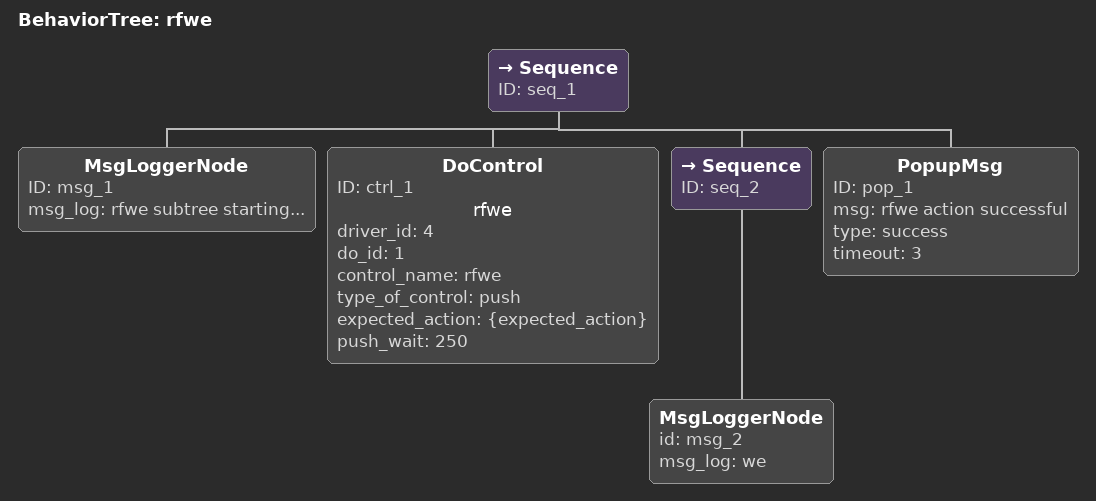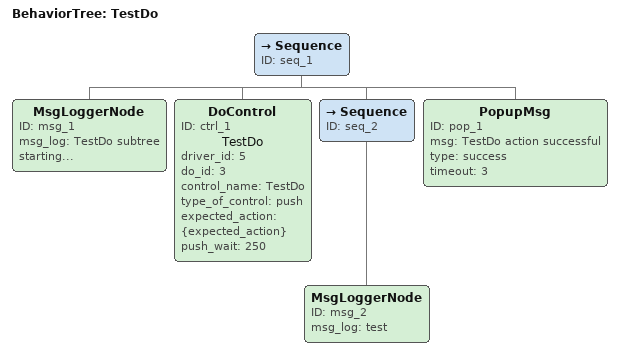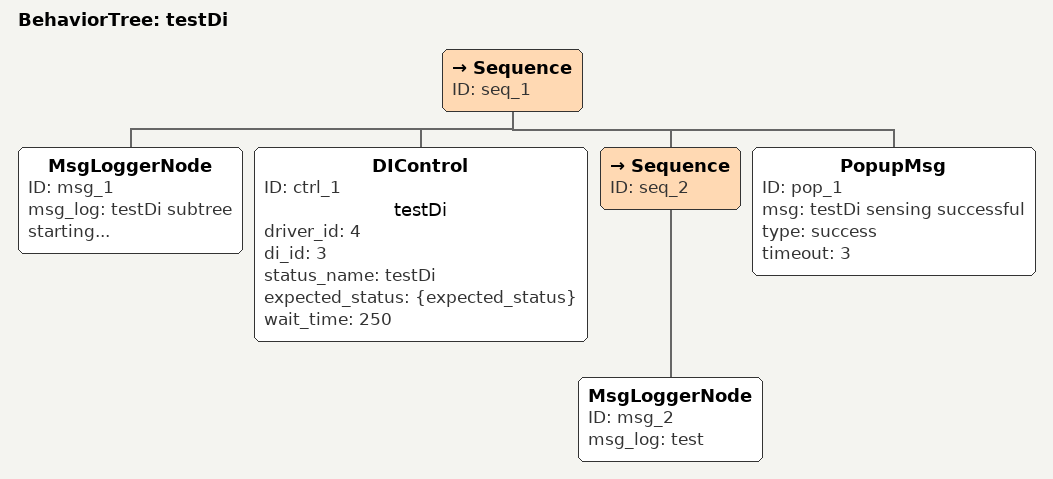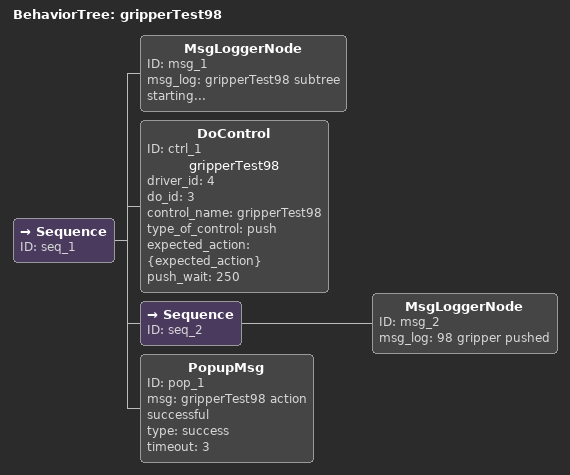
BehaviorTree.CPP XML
<BehaviorTree ID="rfwe">
  <Sequence ID="seq_1">
    <MsgLoggerNode ID="msg_1" msg_log="rfwe subtree starting..."/>
    <DoControl ID="ctrl_1" name="rfwe" driver_id="4" do_id="1" control_name="rfwe" type_of_control="push" expected_action="{expected_action}" push_wait="250"/>
    <Sequence ID="seq_2">
      <MsgLoggerNode id="msg_2" msg_log="we"/>
    </Sequence>
    <PopupMsg ID="pop_1" msg="rfwe action successful" type="success" timeout="3"/>
  </Sequence>
</BehaviorTree>

<BehaviorTree ID="TestDo">
  <Sequence ID="seq_1">
    <MsgLoggerNode ID="msg_1" msg_log="TestDo subtree starting..."/>
    <DoControl ID="ctrl_1" name="TestDo" driver_id="5" do_id="3" control_name="TestDo" type_of_control="push" expected_action="{expected_action}" push_wait="250"/>
    <Sequence ID="seq_2">
      <MsgLoggerNode ID="msg_2" msg_log="test"/>
    </Sequence>
    <PopupMsg ID="pop_1" msg="TestDo action successful" type="success" timeout="3"/>
  </Sequence>
</BehaviorTree>

<BehaviorTree ID="testDi">
  <Sequence ID="seq_1">
    <MsgLoggerNode ID="msg_1" msg_log="testDi subtree starting..."/>
    <DIControl ID="ctrl_1" name="testDi" driver_id="4" di_id="3" status_name="testDi" expected_status="{expected_status}" wait_time="250"/>
    <Sequence ID="seq_2">
      <MsgLoggerNode ID="msg_2" msg_log="test"/>
    </Sequence>
    <PopupMsg ID="pop_1" msg="testDi sensing successful" type="success" timeout="3"/>
  </Sequence>
</BehaviorTree>

<BehaviorTree ID="gripperTest98">
  <Sequence ID="seq_1">
    <MsgLoggerNode ID="msg_1" msg_log="gripperTest98 subtree starting..."/>
    <DoControl ID="ctrl_1" name="gripperTest98" driver_id="4" do_id="3" control_name="gripperTest98" type_of_control="push" expected_action="{expected_action}" push_wait="250"/>
    <Sequence ID="seq_2">
      <MsgLoggerNode ID="msg_2" msg_log="98 gripper pushed"/>
    </Sequence>
    <PopupMsg ID="pop_1" msg="gripperTest98 action successful" type="success" timeout="3"/>
  </Sequence>
</BehaviorTree>
